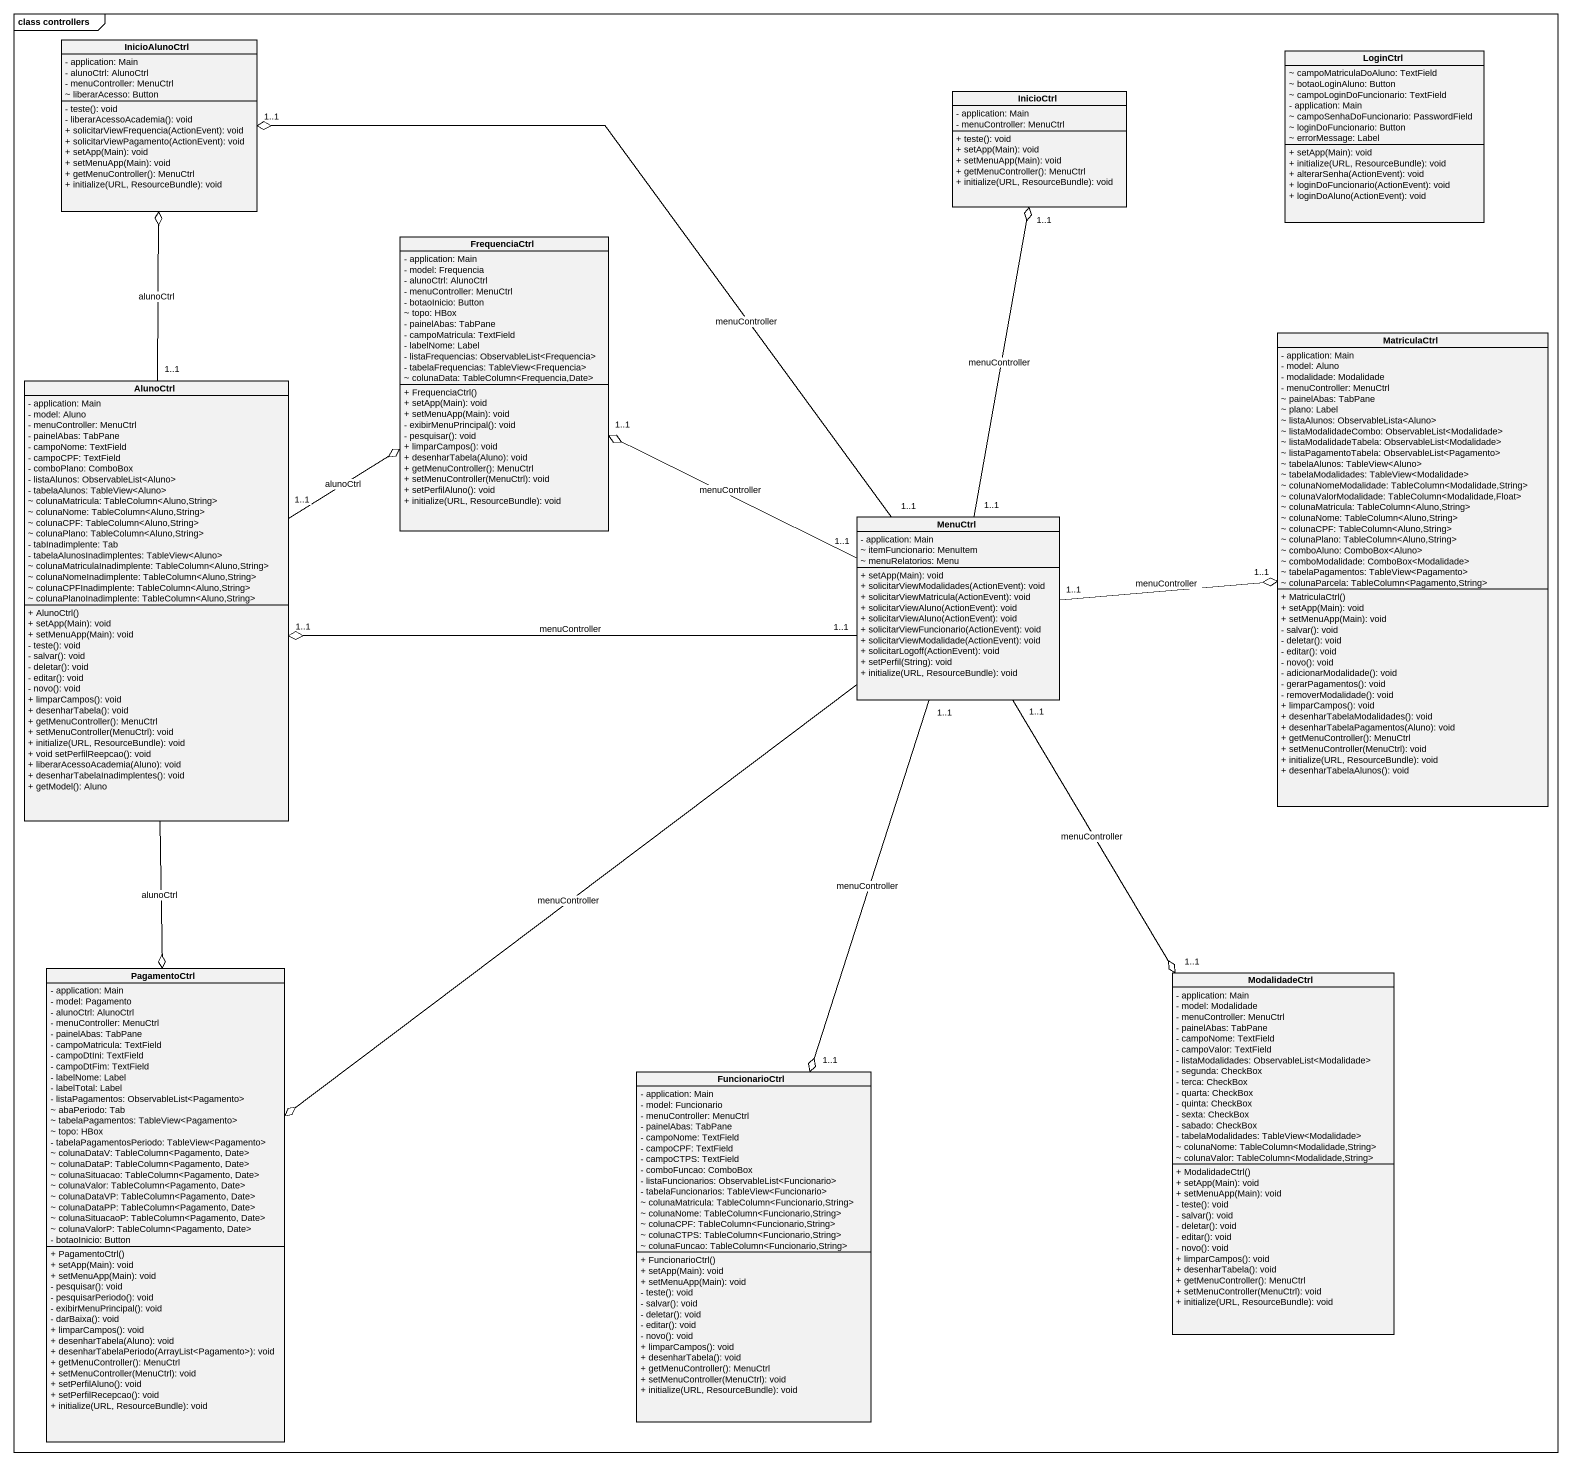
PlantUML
@startuml
mainframe class controllers
hide circle
hide empty members
skinparam classAttributeIconSize 0
class InicioAlunoCtrl {
  - application: Main
  - alunoCtrl: AlunoCtrl
  - menuController: MenuCtrl
  ~ liberarAcesso: Button
  - teste(): void
  - liberarAcessoAcademia(): void
  + solicitarViewFrequencia(ActionEvent): void
  + solicitarViewPagamento(ActionEvent): void
  + setApp(Main): void
  + setMenuApp(Main): void
  + getMenuController(): MenuCtrl
  + initialize(URL, ResourceBundle): void
}
class LoginCtrl {
  ~ campoMatriculaDoAluno: TextField
  ~ botaoLoginAluno: Button
  ~ campoLoginDoFuncionario: TextField
  - application: Main
  ~ campoSenhaDoFuncionario: PasswordField
  ~ loginDoFuncionario: Button
  ~ errorMessage: Label
  + setApp(Main): void
  + initialize(URL, ResourceBundle): void
  + alterarSenha(ActionEvent): void
  + loginDoFuncionario(ActionEvent): void
  + loginDoAluno(ActionEvent): void
}
class InicioCtrl {
  - application: Main
  - menuController: MenuCtrl
  + teste(): void
  + setApp(Main): void
  + setMenuApp(Main): void
  + getMenuController(): MenuCtrl
  + initialize(URL, ResourceBundle): void
}
class FrequenciaCtrl {
  - application: Main
  - model: Frequencia
  - alunoCtrl: AlunoCtrl
  - menuController: MenuCtrl
  - botaoInicio: Button
  ~ topo: HBox
  - painelAbas: TabPane
  - campoMatricula: TextField
  - labelNome: Label
  - listaFrequencias: ObservableList<Frequencia>
  - tabelaFrequencias: TableView<Frequencia>
  ~ colunaData: TableColumn<Frequencia,Date>
  + FrequenciaCtrl()
  + setApp(Main): void
  + setMenuApp(Main): void
  - exibirMenuPrincipal(): void
  - pesquisar(): void
  + limparCampos(): void
  + desenharTabela(Aluno): void
  + getMenuController(): MenuCtrl
  + setMenuController(MenuCtrl): void
  + setPerfilAluno(): void
  + initialize(URL, ResourceBundle): void
}
class MatriculaCtrl {
  - application: Main
  - model: Aluno
  - modalidade: Modalidade
  - menuController: MenuCtrl
  ~ painelAbas: TabPane
  ~ plano: Label
  ~ listaAlunos: ObservableLista<Aluno>
  ~ listaModalidadeCombo: ObservableList<Modalidade>
  ~ listaModalidadeTabela: ObservableList<Modalidade>
  ~ listaPagamentoTabela: ObservableList<Pagamento>
  ~ tabelaAlunos: TableView<Aluno>
  ~ tabelaModalidades: TableView<Modalidade>
  ~ colunaNomeModalidade: TableColumn<Modalidade,String>
  ~ colunaValorModalidade: TableColumn<Modalidade,Float>
  ~ colunaMatricula: TableColumn<Aluno,String>
  ~ colunaNome: TableColumn<Aluno,String>
  ~ colunaCPF: TableColumn<Aluno,String>
  ~ colunaPlano: TableColumn<Aluno,String>
  ~ comboAluno: ComboBox<Aluno>
  ~ comboModalidade: ComboBox<Modalidade>
  ~ tabelaPagamentos: TableView<Pagamento>
  ~ colunaParcela: TableColumn<Pagamento,String>
  + MatriculaCtrl()
  + setApp(Main): void
  + setMenuApp(Main): void
  - salvar(): void
  - deletar(): void
  - editar(): void
  - novo(): void
  - adicionarModalidade(): void
  - gerarPagamentos(): void
  - removerModalidade(): void
  + limparCampos(): void
  + desenharTabelaModalidades(): void
  + desenharTabelaPagamentos(Aluno): void
  + getMenuController(): MenuCtrl
  + setMenuController(MenuCtrl): void
  + initialize(URL, ResourceBundle): void
  + desenharTabelaAlunos(): void
}
class AlunoCtrl {
  - application: Main
  - model: Aluno
  - menuController: MenuCtrl
  - painelAbas: TabPane
  - campoNome: TextField
  - campoCPF: TextField
  - comboPlano: ComboBox
  - listaAlunos: ObservableList<Aluno>
  - tabelaAlunos: TableView<Aluno>
  ~ colunaMatricula: TableColumn<Aluno,String>
  ~ colunaNome: TableColumn<Aluno,String>
  ~ colunaCPF: TableColumn<Aluno,String>
  ~ colunaPlano: TableColumn<Aluno,String>
  - tabInadimplente: Tab
  - tabelaAlunosInadimplentes: TableView<Aluno>
  ~ colunaMatriculaInadimplente: TableColumn<Aluno,String>
  ~ colunaNomeInadimplente: TableColumn<Aluno,String>
  ~ colunaCPFInadimplente: TableColumn<Aluno,String>
  ~ colunaPlanoInadimplente: TableColumn<Aluno,String>
  + AlunoCtrl()
  + setApp(Main): void
  + setMenuApp(Main): void
  - teste(): void
  - salvar(): void
  - deletar(): void
  - editar(): void
  - novo(): void
  + limparCampos(): void
  + desenharTabela(): void
  + getMenuController(): MenuCtrl
  + setMenuController(MenuCtrl): void
  + initialize(URL, ResourceBundle): void
  + void setPerfilReepcao(): void
  + liberarAcessoAcademia(Aluno): void
  + desenharTabelaInadimplentes(): void
  + getModel(): Aluno
}
class MenuCtrl {
  - application: Main
  ~ itemFuncionario: MenuItem
  ~ menuRelatorios: Menu
  + setApp(Main): void
  + solicitarViewModalidades(ActionEvent): void
  + solicitarViewMatricula(ActionEvent): void
  + solicitarViewAluno(ActionEvent): void
  + solicitarViewAluno(ActionEvent): void
  + solicitarViewFuncionario(ActionEvent): void
  + solicitarViewModalidade(ActionEvent): void
  + solicitarLogoff(ActionEvent): void
  + setPerfil(String): void
  + initialize(URL, ResourceBundle): void
}
class PagamentoCtrl {
  - application: Main
  - model: Pagamento
  - alunoCtrl: AlunoCtrl
  - menuController: MenuCtrl
  - painelAbas: TabPane
  - campoMatricula: TextField
  - campoDtIni: TextField
  - campoDtFim: TextField
  - labelNome: Label
  - labelTotal: Label
  - listaPagamentos: ObservableList<Pagamento>
  ~ abaPeriodo: Tab
  ~ tabelaPagamentos: TableView<Pagamento>
  ~ topo: HBox
  - tabelaPagamentosPeriodo: TableView<Pagamento>
  ~ colunaDataV: TableColumn<Pagamento, Date>
  ~ colunaDataP: TableColumn<Pagamento, Date>
  ~ colunaSituacao: TableColumn<Pagamento, Date>
  ~ colunaValor: TableColumn<Pagamento, Date>
  ~ colunaDataVP: TableColumn<Pagamento, Date>
  ~ colunaDataPP: TableColumn<Pagamento, Date>
  ~ colunaSituacaoP: TableColumn<Pagamento, Date>
  ~ colunaValorP: TableColumn<Pagamento, Date>
  - botaoInicio: Button
  + PagamentoCtrl()
  + setApp(Main): void
  + setMenuApp(Main): void
  - pesquisar(): void
  - pesquisarPeriodo(): void
  - exibirMenuPrincipal(): void
  - darBaixa(): void
  + limparCampos(): void
  + desenharTabela(Aluno): void
  + desenharTabelaPeriodo(ArrayList<Pagamento>): void
  + getMenuController(): MenuCtrl
  + setMenuController(MenuCtrl): void
  + setPerfilAluno(): void
  + setPerfilRecepcao(): void
  + initialize(URL, ResourceBundle): void
}
class ModalidadeCtrl {
  - application: Main
  - model: Modalidade
  - menuController: MenuCtrl
  - painelAbas: TabPane
  - campoNome: TextField
  - campoValor: TextField
  - listaModalidades: ObservableList<Modalidade>
  - segunda: CheckBox
  - terca: CheckBox
  - quarta: CheckBox
  - quinta: CheckBox
  - sexta: CheckBox
  - sabado: CheckBox
  - tabelaModalidades: TableView<Modalidade>
  ~ colunaNome: TableColumn<Modalidade,String>
  ~ colunaValor: TableColumn<Modalidade,String>
  + ModalidadeCtrl()
  + setApp(Main): void
  + setMenuApp(Main): void
  - teste(): void
  - salvar(): void
  - deletar(): void
  - editar(): void
  - novo(): void
  + limparCampos(): void
  + desenharTabela(): void
  + getMenuController(): MenuCtrl
  + setMenuController(MenuCtrl): void
  + initialize(URL, ResourceBundle): void
}
class FuncionarioCtrl {
  - application: Main
  - model: Funcionario
  - menuController: MenuCtrl
  - painelAbas: TabPane
  - campoNome: TextField
  - campoCPF: TextField
  - campoCTPS: TextField
  - comboFuncao: ComboBox
  - listaFuncionarios: ObservableList<Funcionario>
  - tabelaFuncionarios: TableView<Funcionario>
  ~ colunaMatricula: TableColumn<Funcionario,String>
  ~ colunaNome: TableColumn<Funcionario,String>
  ~ colunaCPF: TableColumn<Funcionario,String>
  ~ colunaCTPS: TableColumn<Funcionario,String>
  ~ colunaFuncao: TableColumn<Funcionario,String>
  + FuncionarioCtrl()
  + setApp(Main): void
  + setMenuApp(Main): void
  - teste(): void
  - salvar(): void
  - deletar(): void
  - editar(): void
  - novo(): void
  + limparCampos(): void
  + desenharTabela(): void
  + getMenuController(): MenuCtrl
  + setMenuController(MenuCtrl): void
  + initialize(URL, ResourceBundle): void
}
AlunoCtrl "1..1" -up-o InicioAlunoCtrl : alunoCtrl
AlunoCtrl "1..1" -up-o FrequenciaCtrl : alunoCtrl
AlunoCtrl --o PagamentoCtrl : alunoCtrl
MenuCtrl "1..1" -up-o "1..1" InicioAlunoCtrl : menuController
MenuCtrl "1..1" -up-o "1..1" InicioCtrl : menuController
MenuCtrl "1..1" -left-o "1..1" FrequenciaCtrl : menuController
MenuCtrl "1..1" -right-o "1..1" MatriculaCtrl : menuController
MenuCtrl "1..1" -left-o "1..1" AlunoCtrl : menuController
MenuCtrl --o PagamentoCtrl : menuController
MenuCtrl "1..1" --o "1..1" ModalidadeCtrl : menuController
MenuCtrl "1..1" --o "1..1" FuncionarioCtrl : menuController
@enduml
